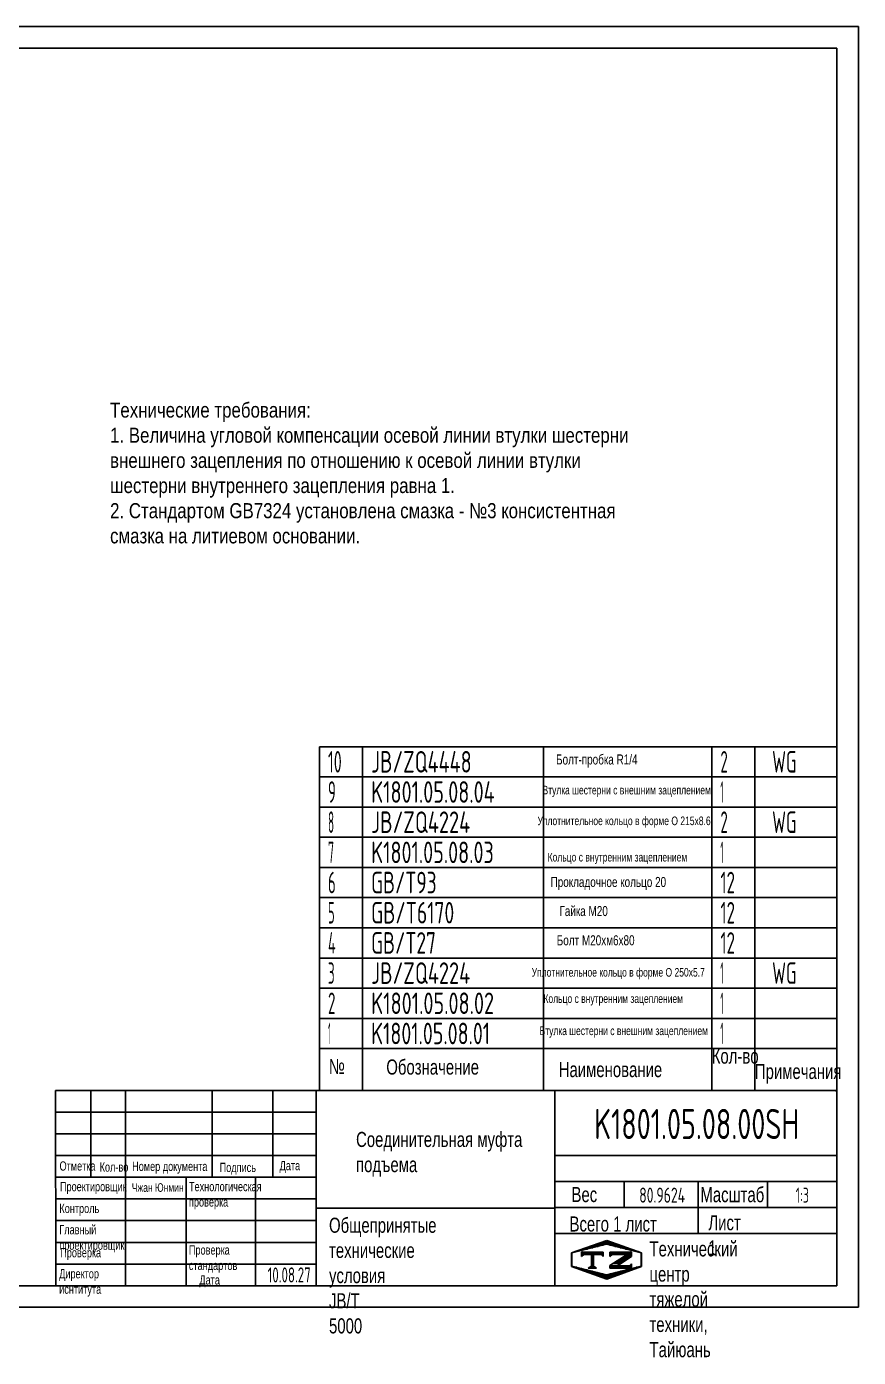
# Model space of a CAD drawing. Extents: x 0 to 1260, y -35 to 891.
# Drawn here: x 681 to 1260, y -35 to 891 of the extents above; entities that cross this region are included whole.
import ezdxf
from ezdxf.enums import TextEntityAlignment as Align

# ---------------------------------------------------------------- set-up
doc = ezdxf.new("R2010")
doc.units = 0
doc.header["$LTSCALE"] = 30
doc.header["$MEASUREMENT"] = 0
doc.linetypes.add('G', pattern=[2, 1.25, -0.25, 0.25, -0.25])
doc.layers.get('0').update_dxf_attribs({"linetype": 'CONTINUOUS'})
for name, color, linetype in [('01', 7, 'CONTINUOUS'), ('02', 1, 'CONTINUOUS'), ('05', 4, 'G'), ('08', 1, 'CONTINUOUS'), ('11', 3, 'CONTINUOUS'), ('THICK', 7, 'CONTINUOUS')]:
    doc.layers.add(name, color=color, linetype=linetype)
doc.styles.get("Standard").update_dxf_attribs({"font": 'isocp', "width": 0.707, "bigfont": 'intecad.shx'})

# ---------------------------------------------------------------- blocks, each defined once
blk = doc.blocks.new('*U161')
at = {"layer": '01'}
for points in [[(415, 292), (25, 292)], [(25, 292), (25, 5)], [(415, 5), (415, 292)], [(25, 5), (415, 5)]]:
    blk.add_lwpolyline(points, dxfattribs=at)
at = {"layer": '02'}
for points in [[(420, 297), (0, 297)], [(0, 297), (0, 0)], [(420, 0), (420, 297)], [(0, 0), (420, 0)]]:
    blk.add_lwpolyline(points, dxfattribs=at)
blk = doc.blocks.new('*U164')
at = {"layer": '01'}
for p, q in [((0, -21), (0, 0)), ((360, -21), (360, 0))]:
    blk.add_line(p, q, dxfattribs=at)
at = {"layer": '02'}
for p, q in [((0, 0), (30, 0)), ((30, -21), (30, 0)), ((30, 0), (156, 0)), ((156, -21), (156, 0)), ((156, 0), (273, 0)), ((273, -21), (273, 0)), ((273, 0), (303, 0)), ((303, -21), (303, 0)), ((303, 0), (360, 0))]:
    blk.add_line(p, q, dxfattribs=at)
blk = doc.blocks.new('*U165')
at = {"layer": '01'}
for p, q in [((0, -21), (0, 0)), ((360, -21), (360, 0))]:
    blk.add_line(p, q, dxfattribs=at)
at = {"layer": '02'}
for p, q in [((0, 0), (30, 0)), ((30, -21), (30, 0)), ((30, 0), (156, 0)), ((156, -21), (156, 0)), ((156, 0), (273, 0)), ((273, -21), (273, 0)), ((273, 0), (303, 0)), ((303, -21), (303, 0)), ((303, 0), (360, 0))]:
    blk.add_line(p, q, dxfattribs=at)
blk = doc.blocks.new('*U166')
at = {"layer": '01'}
for p, q in [((0, -21), (0, 0)), ((360, -21), (360, 0))]:
    blk.add_line(p, q, dxfattribs=at)
at = {"layer": '02'}
for p, q in [((0, 0), (30, 0)), ((30, -21), (30, 0)), ((30, 0), (156, 0)), ((156, -21), (156, 0)), ((156, 0), (273, 0)), ((273, -21), (273, 0)), ((273, 0), (303, 0)), ((303, -21), (303, 0)), ((303, 0), (360, 0))]:
    blk.add_line(p, q, dxfattribs=at)
blk = doc.blocks.new('*U167')
at = {"layer": '01'}
for p, q in [((0, -21), (0, 0)), ((360, -21), (360, 0))]:
    blk.add_line(p, q, dxfattribs=at)
at = {"layer": '02'}
for p, q in [((0, 0), (30, 0)), ((30, -21), (30, 0)), ((30, 0), (156, 0)), ((156, -21), (156, 0)), ((156, 0), (273, 0)), ((273, -21), (273, 0)), ((273, 0), (303, 0)), ((303, -21), (303, 0)), ((303, 0), (360, 0))]:
    blk.add_line(p, q, dxfattribs=at)
blk = doc.blocks.new('*U168')
at = {"layer": '01'}
for p, q in [((0, -21), (0, 0)), ((360, -21), (360, 0))]:
    blk.add_line(p, q, dxfattribs=at)
at = {"layer": '02'}
for p, q in [((0, 0), (30, 0)), ((30, -21), (30, 0)), ((30, 0), (156, 0)), ((156, -21), (156, 0)), ((156, 0), (273, 0)), ((273, -21), (273, 0)), ((273, 0), (303, 0)), ((303, -21), (303, 0)), ((303, 0), (360, 0))]:
    blk.add_line(p, q, dxfattribs=at)
blk = doc.blocks.new('*U169')
at = {"layer": '01'}
for p, q in [((0, -21), (0, 0)), ((360, -21), (360, 0))]:
    blk.add_line(p, q, dxfattribs=at)
at = {"layer": '02'}
for p, q in [((0, 0), (30, 0)), ((30, -21), (30, 0)), ((30, 0), (156, 0)), ((156, -21), (156, 0)), ((156, 0), (273, 0)), ((273, -21), (273, 0)), ((273, 0), (303, 0)), ((303, -21), (303, 0)), ((303, 0), (360, 0))]:
    blk.add_line(p, q, dxfattribs=at)
blk = doc.blocks.new('*U170')
at = {"layer": '01'}
for p, q in [((0, -21), (0, 0)), ((360, -21), (360, 0))]:
    blk.add_line(p, q, dxfattribs=at)
at = {"layer": '02'}
for p, q in [((0, 0), (30, 0)), ((30, -21), (30, 0)), ((30, 0), (156, 0)), ((156, -21), (156, 0)), ((156, 0), (273, 0)), ((273, -21), (273, 0)), ((273, 0), (303, 0)), ((303, -21), (303, 0)), ((303, 0), (360, 0))]:
    blk.add_line(p, q, dxfattribs=at)
blk = doc.blocks.new('*U171')
at = {"layer": '01'}
for p, q in [((0, -21), (0, 0)), ((360, -21), (360, 0))]:
    blk.add_line(p, q, dxfattribs=at)
at = {"layer": '02'}
for p, q in [((0, 0), (30, 0)), ((30, -21), (30, 0)), ((30, 0), (156, 0)), ((156, -21), (156, 0)), ((156, 0), (273, 0)), ((273, -21), (273, 0)), ((273, 0), (303, 0)), ((303, -21), (303, 0)), ((303, 0), (360, 0))]:
    blk.add_line(p, q, dxfattribs=at)
blk = doc.blocks.new('*U172')
at = {"layer": '01'}
for p, q in [((0, -21), (0, 0)), ((360, -21), (360, 0))]:
    blk.add_line(p, q, dxfattribs=at)
at = {"layer": '02'}
for p, q in [((0, 0), (30, 0)), ((30, -21), (30, 0)), ((30, 0), (156, 0)), ((156, -21), (156, 0)), ((156, 0), (273, 0)), ((273, -21), (273, 0)), ((273, 0), (303, 0)), ((303, -21), (303, 0)), ((303, 0), (360, 0))]:
    blk.add_line(p, q, dxfattribs=at)
blk = doc.blocks.new('*U173')
at = {"layer": '01'}
for p, q in [((0, -21), (0, 0)), ((0, 0), (30, 0)), ((30, 0), (156, 0)), ((156, 0), (273, 0)), ((273, 0), (303, 0)), ((303, 0), (360, 0)), ((360, -21), (360, 0))]:
    blk.add_line(p, q, dxfattribs=at)
at = {"layer": '02'}
for p, q in [((30, -21), (30, 0)), ((156, -21), (156, 0)), ((273, -21), (273, 0)), ((303, -21), (303, 0))]:
    blk.add_line(p, q, dxfattribs=at)
blk = doc.blocks.new('*X177')
at = {"color": 0}
for p, q in [((127.06, 7.8), (132.06, 7.8)), ((127.06, 7.5), (132.06, 7.5)), ((127.06, 7.2), (127.32, 7.2)), ((129.23, 6.3), (131.04, 6.3)), ((129.7, 6.6), (131.51, 6.6)), ((130.16, 6.9), (131.98, 6.9)), ((130.62, 7.2), (132.06, 7.2)), ((127.84, 5.4), (129.64, 5.4)), ((128.3, 5.7), (130.1, 5.7)), ((128.77, 6), (130.57, 6))]:
    blk.add_line(p, q, dxfattribs=at)
blk = doc.blocks.new('*X178')
at = {"color": 0}
for p, q in [((127.06, 4.8), (132.06, 4.8)), ((127.06, 4.5), (132.06, 4.5)), ((131.84, 5.1), (132.06, 5.1))]:
    blk.add_line(p, q, dxfattribs=at)
blk = doc.blocks.new('*X176')
at = {"color": 0}
for p, q in [((122.34, 4.5), (123.72, 4.5)), ((122.82, 4.8), (123.24, 4.8))]:
    blk.add_line(p, q, dxfattribs=at)
blk = doc.blocks.new('*X175')
at = {"color": 0}
for p, q in [((120.53, 7.8), (125.53, 7.8)), ((120.53, 7.5), (125.53, 7.5)), ((120.53, 7.2), (120.79, 7.2)), ((125.27, 7.2), (125.53, 7.2))]:
    blk.add_line(p, q, dxfattribs=at)
blk = doc.blocks.new('*X174')
at = {"color": 0}
for p, q in [((122.38, 9.3), (124.32, 9.3)), ((123.24, 9.6), (125.52, 9.6)), ((124.1, 9.9), (128.52, 9.9)), ((124.97, 10.2), (127.67, 10.2)), ((125.83, 10.5), (126.82, 10.5)), ((127.02, 9.6), (129.37, 9.6)), ((128.22, 9.3), (130.22, 9.3)), ((118.22, 7.8), (118.32, 7.8)), ((118.22, 7.5), (118.27, 7.5)), ((118.22, 7.2), (118.27, 7.2)), ((118.22, 6.9), (118.27, 6.9)), ((118.22, 6.6), (118.27, 6.6)), ((118.22, 6.3), (118.27, 6.3)), ((118.94, 8.1), (119.52, 8.1)), ((119.8, 8.4), (120.72, 8.4)), ((120.66, 8.7), (121.92, 8.7)), ((121.52, 9), (123.12, 9)), ((129.42, 9), (131.07, 9)), ((130.62, 8.7), (131.92, 8.7)), ((131.82, 8.4), (132.77, 8.4)), ((133.02, 8.1), (133.62, 8.1)), ((134.22, 7.8), (134.32, 7.8)), ((134.27, 7.5), (134.32, 7.5)), ((134.27, 7.2), (134.32, 7.2)), ((134.27, 6.9), (134.32, 6.9)), ((134.27, 6.6), (134.32, 6.6)), ((134.27, 6.3), (134.32, 6.3)), ((118.22, 6), (118.27, 6)), ((118.22, 5.7), (118.27, 5.7)), ((118.22, 5.4), (118.27, 5.4)), ((118.22, 5.1), (118.27, 5.1)), ((118.22, 4.8), (118.27, 4.8)), ((118.79, 4.5), (119.42, 4.5)), ((119.61, 4.2), (120.62, 4.2)), ((120.43, 3.9), (121.82, 3.9)), ((121.26, 3.6), (123.02, 3.6)), ((122.08, 3.3), (124.22, 3.3)), ((128.32, 3.3), (130.51, 3.3)), ((129.52, 3.6), (131.32, 3.6)), ((130.72, 3.9), (132.14, 3.9)), ((131.92, 4.2), (132.95, 4.2)), ((133.12, 4.5), (133.76, 4.5)), ((134.27, 6), (134.32, 6)), ((134.27, 5.7), (134.32, 5.7)), ((134.27, 5.4), (134.32, 5.4)), ((134.27, 5.1), (134.32, 5.1)), ((134.27, 4.8), (134.32, 4.8)), ((122.91, 3), (125.42, 3)), ((123.73, 2.7), (128.89, 2.7)), ((124.55, 2.4), (128.07, 2.4)), ((125.38, 2.1), (127.26, 2.1)), ((126.2, 1.8), (126.45, 1.8)), ((127.12, 3), (129.7, 3))]:
    blk.add_line(p, q, dxfattribs=at)

msp = doc.modelspace()

# ---------------------------------------------------------------- linework, layer by layer
at = {"layer": '01', "color": 7, "linetype": 'Continuous'}
msp.add_line((1245, 746), (1245, 876), dxfattribs=at)
at = {"layer": '01'}
for p, q in [((885, 180), (885, 150.8079)), ((915, 180), (915, 150.8079)), ((1041, 180), (1041, 150.8079)), ((1158, 180), (1158, 150.8079)), ((1188, 180), (1188, 150.8079))]:
    msp.add_line(p, q, dxfattribs=at)
for p in [(1245, 150.19), (1245, 150.1359), (1245, 150)]:
    msp.add_point(p, dxfattribs=at)
at = {"layer": '08'}
msp.add_line((885, 180), (1245, 180), dxfattribs=at)
at = {"layer": 'THICK'}
for p, q in [((701.3563, 150.8079), (701.7682, 15)), ((701.3563, 150.8079), (1245, 150.8079)), ((725.904, 150.7424), (725.904, 150.8079)), ((725.9119, 90.4489), (725.9119, 150.8079)), ((750.0555, 15), (750.0555, 150.8079)), ((810.4146, 90.4489), (810.4146, 150.8079)), ((852.6659, 90.4489), (852.6659, 150.8079)), ((882.8455, 15), (882.8455, 150.8079)), ((1048.833, 15), (1048.833, 150.8079)), ((1245, 15), (1245, 150.8079)), ((701.7682, 105.5386), (882.8455, 105.5386)), ((1048.833, 105.5386), (1245, 105.5386)), ((701.7682, 90.4489), (882.8455, 90.4489)), ((792.3069, 15), (792.3069, 90.4489)), ((840.5941, 15), (840.5941, 90.4489)), ((1048.833, 87.4309), (1245, 87.4309)), ((1097.1202, 69.3232), (1097.1202, 87.4309)), ((1148.4255, 51.2155), (1148.4255, 87.4309)), ((1196.7127, 69.3232), (1196.7127, 87.4309)), ((882.8455, 69.0616), (1048.833, 69.0616)), ((1048.833, 69.3232), (1245, 69.3232)), ((1048.833, 51.2155), (1245, 51.2155)), ((701.7682, 15), (1245, 15))]:
    msp.add_line(p, q, dxfattribs=at)
at = {"layer": 'THICK', "color": 3}
for p, q in [((701.7682, 135.7182), (882.8455, 135.7182)), ((701.7682, 120.6284), (882.8455, 120.6284)), ((701.7682, 75.3591), (882.8455, 75.3591)), ((701.7682, 60.2693), (882.8455, 60.2693)), ((1060.4584, 37.9548), (1084.919, 46.4744)), ((1084.919, 46.4744), (1109.062, 37.9548)), ((701.7682, 45.1795), (882.8455, 45.1795)), ((1060.4584, 28.4671), (1060.4584, 37.9548)), ((1060.6172, 37.763), (1084.7608, 43.7989)), ((1060.6172, 28.7091), (1060.6172, 37.763)), ((1067.4347, 35.2182), (1067.4347, 38.2362)), ((1067.4347, 38.2362), (1082.5245, 38.2362)), ((1082.5245, 38.2362), (1082.5245, 35.2182)), ((1084.7608, 43.7989), (1108.9045, 37.763)), ((1087.1452, 38.2362), (1087.1452, 35.2182)), ((1087.1452, 38.2362), (1102.235, 38.2362)), ((1102.235, 38.2362), (1102.235, 35.2182)), ((1108.9045, 37.763), (1108.9045, 28.7091)), ((1109.062, 37.9548), (1109.062, 28.4671)), ((701.7682, 30.0898), (882.8455, 30.0898)), ((1084.919, 19.5602), (1060.4584, 28.4671)), ((1084.7608, 22.6732), (1060.6172, 28.7091)), ((1068.9437, 36.7272), (1067.4347, 35.2182)), ((1081.0155, 36.7272), (1068.9437, 36.7272)), ((1074.9794, 29.1538), (1072.0558, 27.3144)), ((1074.3192, 36.7416), (1074.3192, 28.464)), ((1074.9794, 36.7416), (1074.9794, 28.464)), ((1074.9794, 29.1538), (1077.9029, 27.3144)), ((1075.7339, 36.7416), (1075.7339, 28.464)), ((1082.5245, 35.2182), (1081.0155, 36.7272)), ((1108.9045, 28.7091), (1084.7608, 22.6732)), ((1109.062, 28.4671), (1084.919, 19.5602)), ((1087.1452, 35.2182), (1088.6542, 36.7272)), ((1099.028, 36.7272), (1087.1452, 29.0389)), ((1087.1452, 29.0389), (1087.1452, 27.3144)), ((1088.6542, 36.7272), (1099.028, 36.7272)), ((1094.5039, 30.2994), (1092.1975, 28.8233)), ((1100.7256, 28.8233), (1092.1975, 28.8233)), ((1102.2345, 35.2471), (1094.5039, 30.2994)), ((1102.2345, 30.3323), (1100.7256, 28.8233)), ((1102.2345, 27.3144), (1102.2345, 30.3323)), ((1072.0558, 27.3144), (1074.9794, 27.3144)), ((1077.9029, 27.3144), (1074.9794, 27.3144)), ((1087.1452, 27.3144), (1102.2345, 27.3144))]:
    msp.add_line(p, q, dxfattribs=at)
for p in [(701.7682, 30.0898), (701.7682, 15)]:
    msp.add_point(p, dxfattribs=at)

# ---------------------------------------------------------------- block references
at = {"layer": '08', "xscale": 3, "yscale": 3, "zscale": 3}
msp.add_blockref('*U161', (0, 0), dxfattribs=at)
at = {"layer": '08'}
for name, p in [('*U173', (885, 390)), ('*U172', (885, 369)), ('*U171', (885, 348)), ('*U170', (885, 327)), ('*U169', (885, 306)), ('*U168', (885, 285)), ('*U167', (885, 264)), ('*U166', (885, 243)), ('*U165', (885, 222)), ('*U164', (885, 201))]:
    msp.add_blockref(name, p, dxfattribs=at)
at = {"layer": 'THICK', "color": 3, "xscale": 3.017954299401524, "yscale": 3.017954299401367, "zscale": 3.017954299401362}
for name in ['*X174', '*X175', '*X177', '*X176', '*X178']:
    msp.add_blockref(name, (703.6769, 14.2626), dxfattribs=at)

# ---------------------------------------------------------------- texts
at = {"layer": '01', "attachment_point": 1}
for s, insert, char_height in [('{\\fArial|b0|i0|c204|p34;Отметка}', (704.2327, 101.5179), 6.435042), ('{\\fArial|b0|i0|c204|p34;Кол-во}', (732.1395, 100.7777), 6.435042), ('{\\fArial|b0|i0|c204|p34;Номер документа}', (754.7443, 101.2728), 6.435042), ('{\\fArial|b0|i0|c204|p34;Подпись}', (815.6128, 100.5309), 6.435042), ('{\\fArial|b0|i0|c204|p34;Дата}', (857.3494, 101.7647), 6.435042), ('{\\fArial|b0|i0|c204|p34;Проектировщик}', (704.5159, 87.1439), 6.435042), ('{\\fArial|b0|i0|c204|p34;Технологическая\\Pпроверка}', (794.2838, 87.1923), 6.435042), ('{\\fArial|b0|i0|c204|p34;Вес}', (1060.4252, 83.6835), 10.510569), ('{\\fArial|b0|i0|c204|p34;Контроль}', (704.1463, 71.9864), 6.435042), ('{\\fArial|b0|i0|c204|p34;Главный\\Pпроектировщик}', (704.0893, 57.175), 6.435042), ('{\\fArial|b0|i0|c204|p34;Проверка}', (704.7182, 41.1708), 6.435042), ('{\\fArial|b0|i0|c204|p34;Проверка\\Pстандартов}', (794.2222, 43.0827), 6.435042), ('{\\fArial|b0|i0|c204|p34;Директор\\Pиснтитута}', (703.9903, 26.5501), 6.435042), ('{\\fArial|b0|i0|c204|p34;Дата}', (801.5335, 22.249), 6.435042)]:
    msp.add_mtext(s, dxfattribs=dict(at, insert=insert, char_height=char_height))
at = {"layer": '01', "insert": (1114.6676, 45.8815), "char_height": 10.510569, "width": 0.493925, "attachment_point": 1}
msp.add_mtext('{\\fArial|b0|i0|c204|p34;Технический центр\\Pтяжелой техники, Тайюань}', dxfattribs=at)
at = {"layer": '05', "insert": (1150.0849, 83.6338), "char_height": 10.514775, "attachment_point": 1}
msp.add_mtext('{\\fArial|b0|i0|c204|p34;\\C0;Масштаб}', dxfattribs=at)
at = {"layer": '08', "attachment_point": 1}
for s, insert, char_height in [('{\\fArial|b0|i0|c204|p34;\\W0.8;\\C3;Технические требования:\\P1. Величина угловой компенсации осевой линии втулки шестерни\\Pвнешнего зацепления по отношению к осевой линии втулки\\Pшестерни внутреннего зацепления равна 1.\\P2. Стандартом \\fArial|b0|i0|c0|p34;GB7324\\fArial|b0|i0|c204|p34; установлена смазка - №3 консистентная\\Pсмазка на литиевом основании.}', (739.3961, 629.4836), 10.5), ('{\\fArial|b0|i0|c204|p34;\\C3;Болт-пробка \\fArial|b0|i0|c0|p34;R1/4}', (1049.6791, 384.6364), 7), ('{\\fArial|b0|i0|c204|p34;\\C3;Втулка шестерни с внешним зацеплением}', (1040.2392, 362.8155), 6), ('{\\fArial|b0|i0|c204|p34;\\C3;Уплотнительное кольцо в форме О\\fArial|b0|i0|c0|p34; 215x8.6}', (1036.7556, 341.4346), 6), ('{\\fArial|b0|i0|c204|p34;\\C3;Кольцо с внутренним зацеплением}', (1043.8097, 316.1371), 6), ('{\\fArial|b0|i0|c204|p34;\\C3;Прокладочное кольцо 20}', (1045.8667, 299.3789), 7), ('{\\fArial|b0|i0|c204|p34;\\C3;Гайка М20}', (1052.0174, 279.1867), 7), ('{\\fArial|b0|i0|c204|p34;\\C3;Болт М20хм6х80}', (1050.1471, 258.8177), 7), ('{\\fArial|b0|i0|c204|p34;\\C3;Уплотнительное кольцо в форме О 250х5.7}', (1032.6943, 236.0487), 6), ('{\\fArial|b0|i0|c204|p34;\\C3;Кольцо с внутренним зацеплением}', (1040.9109, 217.7515), 6), ('{\\fArial|b0|i0|c204|p34;\\C3;Втулка шестерни с внешним зацеплением}', (1038.2178, 195.3537), 6), ('{\\fArial|b0|i0|c204|p34;\\C0;Кол-во}', (1158, 180), 10.5), ('{\\fArial|b0|i0|c204|p34;\\C0;№}', (891.5965, 172.8267), 10.5), ('{\\fArial|b0|i0|c204|p34;\\C0;Обозначение}', (931.5763, 172.3877), 10.5), ('{\\fArial|b0|i0|c204|p34;\\C0;Наименование}', (1051.5157, 170.6319), 10.5), ('{\\fArial|b0|i0|c204|p34;\\C0;Примечания}', (1188, 169.3209), 10.5), ('{\\fArial|b0|i0|c204|p34;\\C3;Соединительная муфта\\Pподъема}', (910.5285, 122.0218), 10.5), ('{\\fArial|b0|i0|c204|p34;\\C3;Чжан Юнмин}', (754.5198, 86.3219), 6), ('{\\fArial|b0|i0|c204|p34;\\C0;Всего 1 лист}', (1059.055, 63.2064), 10.5)]:
    msp.add_mtext(s, dxfattribs=dict(at, insert=insert, char_height=char_height))
at = {"layer": '08', "char_height": 10.5, "width": 0.216074, "attachment_point": 1}
for s, insert in [('{\\fArial|b0|i0|c204|p34;\\C0;Общепринятые технические\\Pусловия \\fArial|b0|i0|c0|p34;JB/T 5000}', (891.717, 62.325)), ('{\\fArial|b0|i0|c204|p34;\\C0;Лист 1}', (1155.6407, 64.0699))]:
    msp.add_mtext(s, dxfattribs=dict(at, insert=insert))
at = {"layer": '11'}
for s, height, width, p, p2 in [('10', 15, 0.606076, (891, 372), (900.5529, 372)), ('JB/ZQ4448', 15, 0.691289, (921, 372), (990.993, 372)), ('2', 15, 0.562593, (1164, 372), (1169.1482, 372)), ('WG', 15, 0.6464, (1200, 372), (1216.968, 372)), ('9', 15, 0.579528, (891, 351), (896.4035, 351)), ('K1801.05.08.04', 15, 0.694153, (921, 351), (1006.9535, 351)), ('1', 15, 0.404, (1164, 351), (1166.121, 351)), ('8', 15, 0.514182, (891, 330), (895.242, 330)), ('JB/ZQ4224', 15, 0.691053, (921, 330), (989.9325, 330)), ('2', 15, 0.562593, (1164, 330), (1169.1482, 330)), ('WG', 15, 0.6464, (1200, 330), (1216.968, 330)), ('7', 15, 0.514182, (891, 309), (895.242, 309)), ('K1801.05.08.03', 15, 0.694061, (921, 309), (1006.3323, 309)), ('1', 15, 0.404, (1164, 309), (1166.121, 309)), ('6', 15, 0.600695, (891, 288), (896.4027, 288)), ('GB/T93', 15, 0.691199, (921, 288), (966.5664, 288)), ('12', 15, 0.611465, (1164, 288), (1174.1814, 288)), ('5', 15, 0.527686, (891, 267), (895.6813, 267)), ('GB/T6170', 15, 0.694489, (921, 267), (978.8244, 267)), ('12', 15, 0.611465, (1164, 267), (1174.1814, 267)), ('4', 15, 0.543846, (891, 246), (896.3025, 246)), ('GB/T27', 15, 0.691036, (921, 246), (966.0901, 246)), ('12', 15, 0.611465, (1164, 246), (1174.1814, 246)), ('3', 15, 0.527686, (891, 225), (895.6813, 225)), ('JB/ZQ4224', 15, 0.691053, (921, 225), (989.9325, 225)), ('1', 15, 0.404, (1164, 225), (1166.121, 225)), ('WG', 15, 0.6464, (1200, 225), (1216.968, 225)), ('2', 15, 0.562593, (891, 204), (896.1482, 204)), ('K1801.05.08.02', 15, 0.694091, (921, 204), (1006.53, 204)), ('1', 15, 0.404, (1164, 204), (1166.121, 204)), ('1', 15, 0.404, (891, 183), (893.121, 183)), ('K1801.05.08.01', 15, 0.693669, (921, 183), (1003.772, 183)), ('1', 15, 0.404, (1164, 183), (1166.121, 183)), ('K1801.05.08.00SH', 21, 0.696129, (1076.1973, 117), (1218.8027, 117)), ('80.9624', 10.5, 0.683187, (1107.5265, 72.75), (1139.4735, 72.75)), ('1:3', 10.5, 0.630783, (1216.3922, 72.75), (1225.6078, 72.75)), ('10.08.27', 10.5, 0.642055, (849, 17.25), (879, 17.25))]:
    msp.add_text(s, height=height, dxfattribs=dict(at, width=width)).set_placement(p, p2, align=Align.FIT)

doc.saveas('drawing.dxf')
